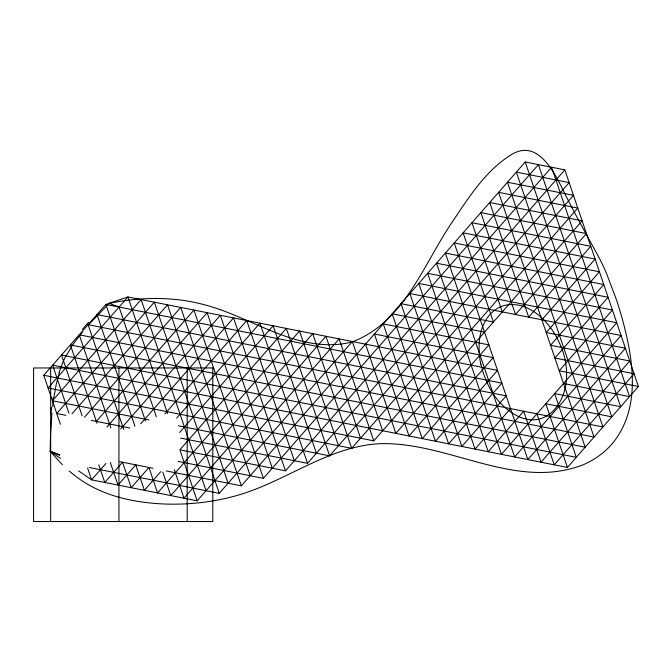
<?xml version="1.0" encoding="UTF-8"?>
<svg xmlns="http://www.w3.org/2000/svg" width="672" height="672" viewBox="0 0 672 672"><rect width="100%" height="100%" fill="white"/><g stroke="black" fill="none" stroke-linecap="round" stroke-linejoin="round"><path stroke-width="1.01" d="M62.395 464.797L50.14 451.265L50.585 432.793L51.954 413.213M52.634 406.77L53.231 401.932M53.869 397.387L56.314 383.93L59.279 372.716M66.209 355.79L72.87 344.593L82.74 331.565M60.413 424.292L43.764 375.278L105.865 304.441L127.932 296.94L497.532 370.381L435.431 441.218L392.146 313.79L484.546 332.153M71.996 413.792L167.53 304.811L228.127 483.21M84.512 417.194L180.734 307.432L241.332 485.831L166.194 470.904M96.348 421.378L193.931 310.052L250.202 475.709M106.814 427.115L207.136 312.673L263.399 478.338L178.114 461.387M120.7 428.954L220.332 315.302L272.278 468.216M105.924 463.495L91.585 479.842L78.632 470.912M140.725 423.797L233.528 317.923L285.474 470.837L179.878 449.854L286.331 328.415L329.616 455.843L178.324 425.779M164.842 413.96L246.733 320.544L294.344 460.715M176.677 418.144L259.93 323.165L307.541 463.344L180.625 438.119M179.642 432.44L273.134 325.794L316.42 453.222M160.768 471.652L144.388 490.333L135.736 464.848L117.986 485.092L110.334 462.546M87.595 468.082L91.585 479.842L197.19 500.825L339.133 338.906L373.758 440.849L577.802 208.085L498.599 192.352L585.169 447.208L70.375 344.921L97.012 423.335M89.292 467.502L219.257 493.332L352.33 341.527L382.628 430.727M241.332 485.831L525.218 161.994L564.816 169.856L638.4 386.484L567.428 467.452L52.634 365.156L68.947 413.188M263.399 478.338L538.415 164.615L620.659 406.728L554.66 393.616L576.299 457.33L61.505 355.034L82.144 415.808M285.474 470.837L551.62 167.236L629.53 396.606L563.531 383.494M307.541 463.344L564.816 169.856M329.616 455.843L569.142 182.599L516.348 172.108L602.918 426.972L88.116 324.677L123.749 429.559M167.555 413.582L127.932 296.94L48.09 388.021L351.691 448.342L573.476 195.342L507.469 182.23L594.04 437.086L79.246 334.799L110.88 427.921M541.884 319.78L595.115 259.056L463.117 232.831L493.416 322.031L401.016 303.668L448.627 443.839L501.858 383.124L105.865 304.441L145.48 421.084M510.518 408.61L475.028 449.089L418.757 283.433L616.762 322.77L501.43 454.331L436.506 263.189L608.101 297.284L554.87 358.008L634.074 373.741L554.232 464.822L536.911 413.851M88.864 324.467L109.192 303.349C131.426 298.805 154.35 297.175 176.946 299.628M638.4 386.484L559.205 370.751L612.427 310.027L427.627 273.311L488.233 451.71L523.715 411.23L541.027 462.202L629.74 360.998L550.544 345.265L603.775 284.542L445.376 253.067L514.626 456.96L621.088 335.513L409.886 293.555L461.832 446.468L506.184 395.867L96.986 314.555L134.946 426.3M43.764 375.278L373.758 440.849M148.882 419.933L52.416 400.764L141.128 299.561L206.06 490.703M65.881 415.321L56.75 413.507L154.333 302.182L219.257 493.332M91.266 420.37L129.856 428.03M119.49 461.622L152.989 468.275M60.497 458.405L50.14 451.265L59.766 454.717M220.366 309.691C261.19 324.316 302.14 351.742 347.298 343.064A67.032 67.032 0 0 0 355.169 340.771C404.603 319.998 423.461 265.012 451.256 223.44C468.308 198.341 485.201 170.596 511.745 154.417C537.079 139.205 553.14 170.386 562.472 188.815C573.938 212.436 586.891 235.267 599.424 258.317A250.286 250.286 0 0 1 606.404 273.151L616.56 300.056A389.34 389.34 0 0 1 622.255 318.822C633.251 358.966 641.29 407.694 612.973 442.781A75.306 75.306 0 0 1 603.33 452.458A78.96 78.96 0 0 1 594.77 458.69L591.125 460.858A87.419 87.419 0 0 1 583.237 464.772C516.062 490.703 450.198 442.798 382.519 443.638A116.903 116.903 0 0 0 371.658 444.36C321.485 450.458 280.652 484.487 232.302 496.742A225.07 225.07 0 0 1 195.518 503.143A238.258 238.258 0 0 1 166.9 504.092C140.935 503.244 114.492 498.674 91.358 486.36A120.414 120.414 0 0 1 77.725 477.817L69.115 471.005M109.192 303.349L119.062 307.062L156.349 416.842M50.14 451.265L59.657 455.322M556.399 336.722C548.47 322.745 536.298 309.859 520.363 305.55A36.162 35.86 -56.4 0 0 516.348 304.786L510.308 304.542L505.823 305.147A28.921 28.762 85.5 0 0 497.834 308.171L494.29 310.489A31.895 31.735 55.3 0 0 490.518 313.883C480.371 324.853 477.985 340.813 479.489 355.202M486.822 381.814C495.978 405.72 528.503 434.482 552.854 411.256C569.411 394.422 569.537 367.416 561.103 346.626M525.218 161.994L611.789 416.85L545.79 403.738L567.428 467.452M502.286 311.909L471.988 222.709L590.789 246.313L528.688 317.159L489.728 202.474L582.128 220.828L395.833 433.348L365.534 344.148M360.562 438.228L325.928 336.286L183.985 498.204L174.334 469.778M351.691 448.342L312.732 333.656L170.789 495.583L162.8 472.055M338.486 445.721L299.527 331.036L157.592 492.954L148.932 467.468L131.191 487.712L122.531 462.227L104.79 482.462L98.792 464.822M180.205 450.836L197.19 500.825M480.976 364.358L482.101 368.836A86.444 82.228 83.4 0 0 486.746 381.856M187.194 367.962L187.194 521.548M118.927 367.962L118.927 521.548M50.669 367.962L50.669 521.548M480.858 364.384A78.784 75.793 84.3 0 1 479.363 355.219M556.324 336.764A83.521 81.942 -79.9 0 1 561.019 346.66M50.828 413.725A240.148 130.654 -66.7 0 1 51.492 407.249M52.609 402.184A178.979 93.005 -67.8 0 1 53.248 397.622M59.06 372.7A57.036 30.702 -67.4 0 1 66.016 355.639M82.379 329.372A167 71.198 -64.2 0 1 88.645 322.232M176.954 299.561A192.99 192.99 0 0 1 220.357 309.708M488.872 344.896L409.03 435.977L374.405 334.034L493.198 357.638L422.226 438.598L383.275 323.912L488.872 344.896M586.454 233.57L515.483 314.53L480.858 212.587L586.454 233.57M599.441 271.799L546.218 332.522L625.414 348.256L527.831 459.581L454.247 242.953L599.441 271.799M212.789 367.962L33.6 367.962L33.6 521.548L212.789 521.548L212.789 367.962"/></g></svg>
